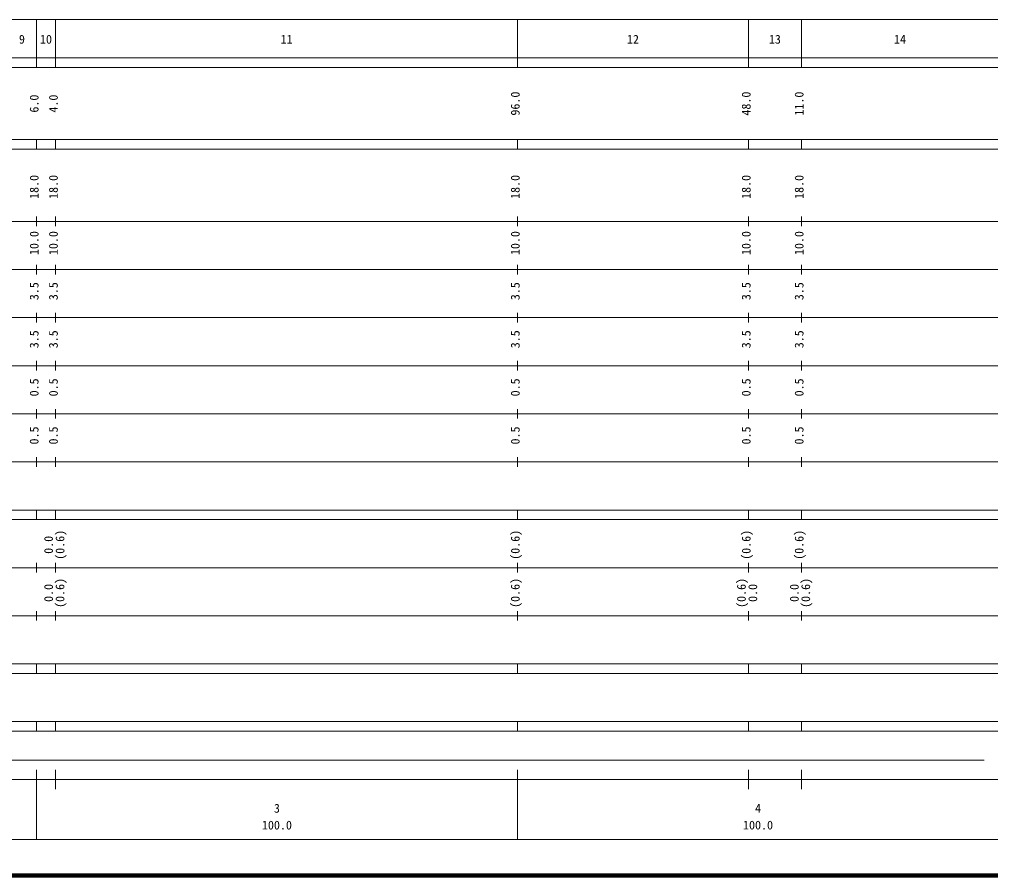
# Model space of a CAD drawing. Units: millimetres on the paper, enlarged 1000 times. Extents: x 40000 to 680000, y 20000 to 380000.
# Drawn here: x 264478 to 466334, y 20000 to 198000 of the extents above; entities that cross this region are included whole.
import ezdxf
from ezdxf.enums import TextEntityAlignment as Align

# ---------------------------------------------------------------- set-up
doc = ezdxf.new("R2010")
doc.units = ezdxf.units.MM
doc.header["$LTSCALE"] = 1000
doc.layers.add('M-TTL', color=2, linetype='Continuous', lineweight=140)
doc.layers.add('M-TTL-BAND', color=7, linetype='Continuous', lineweight=13)
doc.styles.add('ＭＳ ゴシック', font='')
doc.styles.get('ＭＳ ゴシック').set_extended_font_data('MS Gothic')

msp = doc.modelspace()

# ---------------------------------------------------------------- linework, layer by layer
at = {"layer": 'M-TTL'}
msp.add_line((40000, 20000), (680000, 20000), dxfattribs=at)
at = {"layer": 'M-TTL-BAND'}
for p, q in [((68000, 198000), (579000, 198000)), ((268000, 188000), (268000, 198000)), ((272000, 188000), (272000, 198000)), ((368000, 188000), (368000, 198000)), ((416000, 188000), (416000, 198000)), ((427000, 188000), (427000, 198000)), ((40000, 190000), (579000, 190000)), ((40000, 188000), (579000, 188000)), ((40000, 173000), (579000, 173000)), ((268000, 171000), (268000, 173000)), ((272000, 171000), (272000, 173000)), ((368000, 171000), (368000, 173000)), ((416000, 171000), (416000, 173000)), ((427000, 171000), (427000, 173000)), ((40000, 171000), (579000, 171000)), ((40000, 156000), (579000, 156000)), ((268000, 155000), (268000, 157000)), ((272000, 155000), (272000, 157000)), ((368000, 155000), (368000, 157000)), ((416000, 155000), (416000, 157000)), ((427000, 155000), (427000, 157000)), ((46000, 146000), (579000, 146000)), ((268000, 145000), (268000, 147000)), ((272000, 145000), (272000, 147000)), ((368000, 145000), (368000, 147000)), ((416000, 145000), (416000, 147000)), ((427000, 145000), (427000, 147000)), ((52000, 136000), (579000, 136000)), ((268000, 135000), (268000, 137000)), ((272000, 135000), (272000, 137000)), ((368000, 135000), (368000, 137000)), ((416000, 135000), (416000, 137000)), ((427000, 135000), (427000, 137000)), ((46000, 126000), (579000, 126000)), ((268000, 125000), (268000, 127000)), ((272000, 125000), (272000, 127000)), ((368000, 125000), (368000, 127000)), ((416000, 125000), (416000, 127000)), ((427000, 125000), (427000, 127000)), ((52000, 116000), (579000, 116000)), ((268000, 115000), (268000, 117000)), ((272000, 115000), (272000, 117000)), ((368000, 115000), (368000, 117000)), ((416000, 115000), (416000, 117000)), ((427000, 115000), (427000, 117000)), ((268000, 105000), (268000, 107000)), ((272000, 105000), (272000, 107000)), ((368000, 105000), (368000, 107000)), ((416000, 105000), (416000, 107000)), ((427000, 105000), (427000, 107000)), ((46000, 106000), (579000, 106000)), ((40000, 96000), (579000, 96000)), ((268000, 94000), (268000, 96000)), ((272000, 94000), (272000, 96000)), ((368000, 94000), (368000, 96000)), ((416000, 94000), (416000, 96000)), ((427000, 94000), (427000, 96000)), ((40000, 94000), (579000, 94000)), ((268000, 83000), (268000, 85000)), ((272000, 83000), (272000, 85000)), ((368000, 83000), (368000, 85000)), ((416000, 83000), (416000, 85000)), ((427000, 83000), (427000, 85000)), ((49000, 84000), (579000, 84000)), ((268000, 73000), (268000, 75000)), ((272000, 73000), (272000, 75000)), ((368000, 73000), (368000, 75000)), ((416000, 73000), (416000, 75000)), ((427000, 73000), (427000, 75000)), ((40000, 74000), (579000, 74000)), ((40000, 64000), (579000, 64000)), ((268000, 62000), (268000, 64000)), ((272000, 62000), (272000, 64000)), ((368000, 62000), (368000, 64000)), ((416000, 62000), (416000, 64000)), ((427000, 62000), (427000, 64000)), ((40000, 62000), (579000, 62000)), ((40000, 52000), (579000, 52000)), ((268000, 50000), (268000, 52000)), ((272000, 50000), (272000, 52000)), ((368000, 50000), (368000, 52000)), ((416000, 50000), (416000, 52000)), ((427000, 50000), (427000, 52000)), ((40000, 50000), (579000, 50000)), ((71000, 44000), (465000, 44000)), ((268000, 27500), (268000, 42000)), ((272000, 38000), (272000, 42000)), ((368000, 27500), (368000, 42000)), ((416000, 38000), (416000, 42000)), ((427000, 38000), (427000, 42000)), ((40000, 40000), (579000, 40000)), ((68000, 27500), (579000, 27500))]:
    msp.add_line(p, q, dxfattribs=at)

# ---------------------------------------------------------------- texts
at = {"layer": 'M-TTL-BAND', "style": 'ＭＳ ゴシック'}
for s, p in [('9', (265000, 192405)), ('10', (270000, 192405)), ('11', (320000, 192405)), ('12', (392000, 192405)), ('13', (421500, 192405)), ('14', (447500, 192405)), ('3', (318000, 32523)), ('4', (418000, 32523)), ('100.0', (318000, 29033)), ('100.0', (418000, 29033))]:
    msp.add_text(s, height=1833, dxfattribs=at).set_placement(p, align=Align.BOTTOM_CENTER)
for s, p in [('6.0', (269000, 180500)), ('4.0', (273000, 180500)), ('96.0', (369000, 180500)), ('48.0', (417000, 180500)), ('11.0', (428000, 180500)), ('18.0', (269000, 163174)), ('18.0', (273000, 163174)), ('18.0', (369000, 163174)), ('18.0', (417000, 163174)), ('18.0', (428000, 163174)), ('10.0', (269000, 151500)), ('10.0', (273000, 151500)), ('10.0', (369000, 151500)), ('10.0', (417000, 151500)), ('10.0', (428000, 151500)), ('3.5', (269000, 141500)), ('3.5', (273000, 141500)), ('3.5', (369000, 141500)), ('3.5', (417000, 141500)), ('3.5', (428000, 141500)), ('3.5', (269000, 131500)), ('3.5', (273000, 131500)), ('3.5', (369000, 131500)), ('3.5', (417000, 131500)), ('3.5', (428000, 131500)), ('0.5', (269000, 121500)), ('0.5', (273000, 121500)), ('0.5', (369000, 121500)), ('0.5', (417000, 121500)), ('0.5', (428000, 121500)), ('0.5', (269000, 111500)), ('0.5', (273000, 111500)), ('0.5', (369000, 111500)), ('0.5', (417000, 111500)), ('0.5', (428000, 111500)), ('(0.6)', (274370, 88764)), ('(0.6)', (369000, 88764)), ('(0.6)', (417000, 88764)), ('(0.6)', (428000, 88764)), ('0.0', (272000, 88764)), ('(0.6)', (274370, 78764)), ('(0.6)', (369000, 78764)), ('(0.6)', (416000, 78764)), ('(0.6)', (429370, 78764)), ('0.0', (272000, 78764)), ('0.0', (418370, 78764)), ('0.0', (427000, 78764))]:
    msp.add_text(s, height=1833, rotation=90, dxfattribs=at).set_placement(p, align=Align.BOTTOM_CENTER)

doc.saveas('drawing.dxf')
